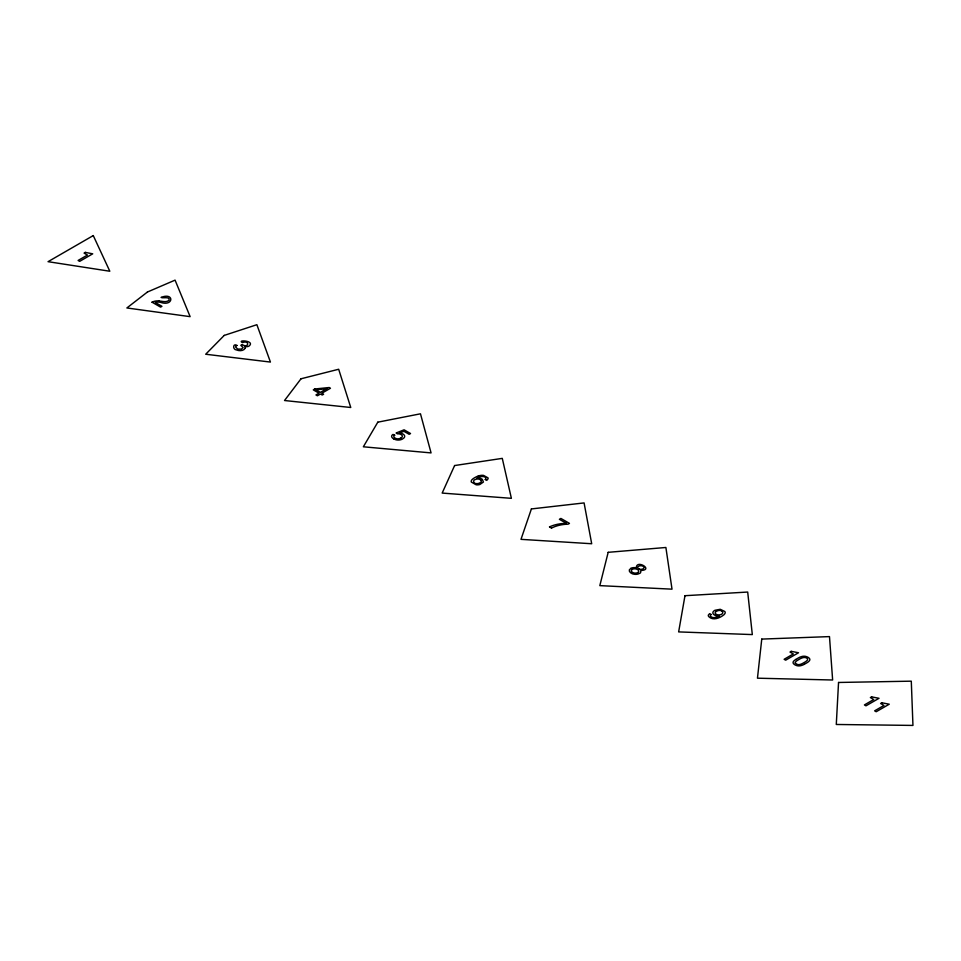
<?xml version="1.0" encoding="UTF-8"?>
<svg xmlns="http://www.w3.org/2000/svg" width="961" height="961" viewBox="0 0 961 961"><rect width="100%" height="100%" fill="white"/><g stroke="black" fill="none" stroke-linecap="round" stroke-linejoin="round"><path stroke-width="1.44" d="M245.259 348.134C243.626 351.077 239.337 351.137 236.538 349.948C232.43 349.792 232.862 342.741 236.899 345.431M795.744 659.474L798.675 657.768A12.241 7.063 0 0 1 802.123 656.447A5.201 3.003 0 0 1 804.021 656.231A4.841 2.799 0 0 1 805.991 656.471L807.492 657.024A9.045 5.225 0 0 1 808.237 657.432L809.174 658.153A5.033 2.907 0 0 1 809.414 658.453A4.841 2.799 0 0 1 809.835 659.582A5.201 3.003 0 0 1 809.426 660.675A12.241 7.063 0 0 1 807.144 662.658L804.225 664.363M632.386 569.417L631.545 570.125A2.955 1.706 0 0 0 631.329 570.702L631.341 570.906A3.664 2.114 0 0 0 631.569 571.507L632.11 572.071A5.442 3.147 0 0 0 632.794 572.504A3.664 2.114 0 0 0 637.996 572.48M630.836 568.431C626.704 570.594 631.485 574.222 634.272 574.258C635.978 574.522 637.804 574.33 639.341 573.477C642.044 573.14 639.594 569.585 641.72 570.414C653.48 569.585 636.242 559.086 636.29 567.879A4.817 2.787 0 0 0 630.788 568.407M242.148 344.567L240.839 345.311L243.121 347.594L241.475 349.107L237.727 349.059L235.589 347.029A4.589 2.643 0 0 1 236.935 345.443M478.482 477.401L478.602 477.353A18.007 10.403 0 0 0 476.98 478.134L478.362 478.085A4.24 2.451 0 0 1 479.623 478.218A5.249 3.027 0 0 1 480.788 478.542L481.341 478.782A7.268 4.192 0 0 1 482.314 479.335L483.407 482.026L479.959 484.464A5.61 3.231 0 0 1 477.857 484.849A5.153 2.979 0 0 1 476.115 484.776L471.334 482.074A5.658 3.267 0 0 1 471.467 480.44A8.757 5.057 0 0 1 472.848 478.926A20.71 11.952 0 0 1 477.581 476.272L478.326 476.007M159.009 300.997C162.265 301.141 166.169 302.703 168.992 300.373C170.734 296.012 162.277 298.643 161.088 297.405C174.65 292.012 173.617 306.991 160.415 302.307A10.379 5.994 0 0 0 156.787 302.066A3.544 2.042 0 0 0 155.25 302.463L161.953 306.331L160.571 307.124L152.042 302.198M400.641 434.324L400.845 434.42A4.252 2.451 0 0 1 401.097 438M566.341 523.301L559.374 519.288L560.876 518.423L569.477 523.385L568.107 524.165A25.875 14.944 0 0 0 551.53 528.106M485.221 479.479L486.759 480.368L488.056 478.842A4.18 2.415 0 0 0 487.96 477.821L483.551 475.395A6.174 3.568 0 0 0 480.56 475.443A9.418 5.43 0 0 0 478.326 476.007M711.164 614.547L709.626 613.659L708.413 614.992A3.988 2.294 0 0 0 708.353 615.797A5.273 3.039 0 0 0 708.737 616.59C712.942 620.95 719.741 618.091 723.777 614.908A9.874 5.706 0 0 0 724.63 614.019L725.087 613.202A5.141 2.967 0 0 0 725.183 612.457A4.589 2.643 0 0 0 724.762 611.46L720.221 609.298L714.924 610.295A7.784 4.493 0 0 0 713.302 611.592A5.237 3.027 0 0 0 713.819 614.547L714.684 615.112A4.745 2.739 0 0 0 719.441 615.809L719.429 615.845A19.16 11.064 0 0 1 717.302 616.878L714.431 617.623A3.207 1.85 0 0 1 712.101 617.31L711.741 617.142A3.339 1.934 0 0 1 710.984 614.475M242.472 344.771C248.743 348.675 250.064 339.689 242.412 342.596C236.214 339.569 255.902 340.578 248.959 346.116A4.12 2.378 0 0 1 244.647 346.537L244.623 346.561A3.94 2.27 0 0 1 245.319 348.134M394.767 435.189L393.001 434.42A5.033 2.907 0 0 0 391.656 436.606A6.475 3.736 0 0 0 393.674 438.817M549.548 526.952L551.326 527.973M795.756 659.486A12.085 6.979 0 0 0 793.45 661.456A5.237 3.027 0 0 0 793.089 662.549A4.781 2.763 0 0 0 793.774 663.955L794.699 664.688A9.538 5.502 0 0 0 795.444 665.096L796.453 665.517A4.913 2.835 0 0 0 797.186 665.721A4.709 2.727 0 0 0 798.891 665.901A5.237 3.027 0 0 0 800.765 665.673A12.085 6.979 0 0 0 804.201 664.351M795.3 662.862A4.553 2.631 0 0 1 795.852 661.636A9.694 5.598 0 0 1 797.246 660.495L799.876 658.934A12.457 7.195 0 0 1 802.459 657.817A3.748 2.162 0 0 1 805.282 657.552A2.583 1.49 0 0 1 805.798 657.708L806.303 657.901A4.349 2.511 0 0 1 806.928 658.273L807.276 658.561A2.583 1.49 0 0 1 807.492 658.862A3.748 2.162 0 0 1 807.06 660.483A13.106 7.568 0 0 1 805.006 662.057L802.447 663.498A9.694 5.598 0 0 1 800.477 664.303A4.553 2.631 0 0 1 798.351 664.628A2.402 1.393 0 0 1 797.546 664.544L795.444 663.318A2.402 1.393 0 0 1 795.3 662.862M722.083 611.292A3.988 2.306 0 0 1 721.471 614.307A3.988 2.306 0 0 1 716.209 614.355M722.204 611.244A4.805 2.775 0 0 0 721.555 610.872L721.026 610.667A2.835 1.634 0 0 0 720.474 610.523A3.111 1.79 0 0 0 719.02 610.463A4.108 2.378 0 0 0 717.615 610.776A6.655 3.844 0 0 0 716.341 611.364M716.365 611.376A3.88 2.234 0 0 0 715.404 613.779A3.279 1.898 0 0 0 716.161 614.391M632.242 569.308A3.76 2.174 0 0 1 637.527 569.585A3.628 2.09 0 0 1 637.972 572.456M549.488 526.904A26.644 15.376 0 0 1 566.341 523.385M485.341 479.527A3.327 1.922 0 0 0 482.915 476.512A6.727 3.88 0 0 0 478.686 477.401M480.512 479.875A4.096 2.366 0 0 0 478.866 479.131A3.592 2.078 0 0 0 475.971 479.251C471.731 479.791 473.713 484.488 477.245 483.623A4.397 2.535 0 0 0 479.875 482.842A5.778 3.339 0 0 0 480.884 482.11A3.484 2.006 0 0 0 480.512 479.815M400.641 434.324A3.7 2.138 0 0 0 399.332 433.928A5.49 3.171 0 0 0 397.373 433.843L396.1 433.015L404.1 429.807L410.551 433.531L409.17 434.324L403.896 431.285L399.44 433.099A3.52 2.03 0 0 1 401.013 433.267L401.242 433.315A5.838 3.363 0 0 1 402.815 433.952A6.883 3.976 0 0 1 404.185 435.057A5.418 3.135 0 0 1 404.305 437.483A6.09 3.508 0 0 1 403.896 437.988L402.551 438.985A6.607 3.808 0 0 1 400.653 439.742A5.778 3.339 0 0 1 396.004 439.79L394.226 439.153A9.214 5.322 0 0 1 393.65 438.841M400.929 437.904A4.361 2.523 0 0 1 396.352 438.781M396.412 438.636A4.156 2.402 0 0 1 395.163 438.144A3.832 2.21 0 0 1 394.623 435.129M152.006 302.174A8.817 5.093 0 0 1 159.033 300.889M838.545 682.466L836.286 724.474L912.95 725.423L911.292 681.169L838.545 682.466M761.761 639.089L757.46 678.19L832.634 680.004L829.487 636.602L761.761 639.089M684.977 595.7L678.646 631.906L752.319 634.584L747.694 592.048L684.977 595.7M608.181 552.323L599.82 585.633L672.015 589.165L665.889 547.482L608.181 552.323M531.397 508.934L520.994 539.349L591.7 543.746L584.084 502.927L531.397 508.934M454.601 465.544L442.168 493.077L511.384 498.327L502.279 458.373L454.601 465.544M377.817 422.167L363.342 446.793L431.069 452.907L420.474 413.807L377.817 422.167M301.021 378.778L284.516 400.521L350.753 407.488L338.68 369.252L301.021 378.778M224.237 335.401L205.702 354.237L270.437 362.069L256.875 324.698L224.237 335.401M147.441 292.012L126.876 307.964L190.134 316.649L175.07 280.131L147.441 292.012M93.265 235.577L48.05 261.68L109.818 271.242L93.265 235.577M85.313 252.383L84.063 253.103L87.451 255.061L78.093 260.455L79.655 261.368L92.712 253.824L85.313 252.383M314.788 388.989L313.274 389.866L319.004 393.169L315.941 394.935L317.418 395.776L320.469 394.022L322.235 395.031L323.617 394.238L321.851 393.217L330.476 388.244L329.215 387.523L314.788 388.989M326.764 388.676L320.385 392.364L316.001 389.842L326.764 388.676M791.215 651.342L789.99 652.051L793.318 653.973L784.116 659.294L785.654 660.183L798.507 652.759L791.215 651.342M871.615 696.845L870.354 697.566L873.741 699.524L864.395 704.93L865.957 705.83L879.015 698.299L871.699 696.893M881.85 702.755L880.6 703.476L883.988 705.434L874.63 710.84L876.192 711.741L889.249 704.209L881.934 702.803M639.161 569.08A3.159 1.826 0 0 0 644.014 567.615A3.159 1.826 0 0 0 639.377 565.921A3.159 1.826 0 0 0 639.161 569.08"/></g></svg>
